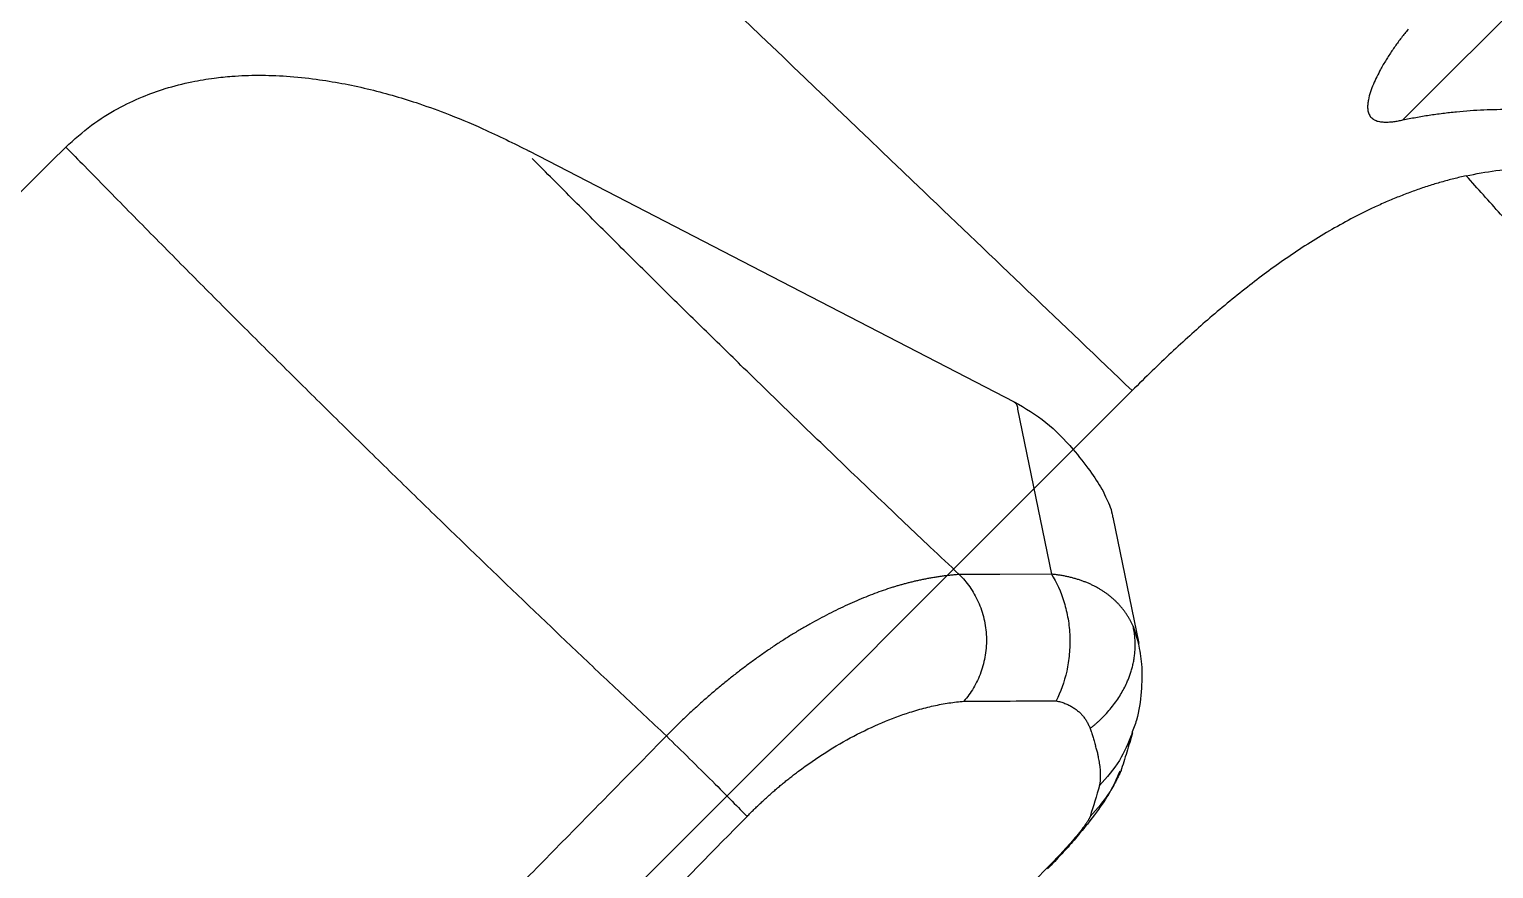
# Model space of a CAD drawing. Header units: inches. Extents: x 2 to 86, y -22 to 129.
# Drawn here: x 15.38 to 21.16, y 76.24 to 79.55 of the extents above; entities that cross this region are included whole.
import ezdxf

# ---------------------------------------------------------------- set-up
doc = ezdxf.new("R2010")
doc.units = ezdxf.units.IN
doc.header["$MEASUREMENT"] = 0
doc.layers.add('1', color=4, linetype='Continuous')
doc.layers.add('BDIM_CYAN', color=4, linetype='Continuous')

# ---------------------------------------------------------------- blocks, each defined once
blk = doc.blocks.new('2020 HS PILLOW')
at = {"layer": '1', "color": 2}
for p, q in [((5.8034, -0.0127), (5.8027, -0.0108)), ((6.7176, -0.4473), (6.6841, -0.3831)), ((6.9647, -0.8072), (6.6848, -0.3827)), ((6.9998, -1.374), (6.6345, -0.8199)), ((6.3581, -3.4563), (7.0118, -1.4041))]:
    blk.add_line(p, q, dxfattribs=at)
at = {"layer": '1', "color": 2, "flags": 128}
for points in [[(6.6345, -0.8199), (6.4903, -0.9631), (6.3769, -1.0757)], [(7.0128, -0.9158), (7.0115, -0.9091), (7.0014, -0.8843)]]:
    blk.add_lwpolyline(points, dxfattribs=at)
at = {"layer": '1', "color": 2}
for centre, radius, start, end in [((6.9822, -1.3984), 0.0302, 349.0452, 54.18478), ((-6.4245, -4.7294), 11.5018, 359.85643, 0.38366)]:
    blk.add_arc(centre, radius, start, end, dxfattribs=at)
for points, knots in [([(5.8034, -0.0127), (5.5758, -0.0117), (5.1207, -0.0097), (4.4379, -0.0073), (3.7551, -0.0052), (3.0724, -0.0034), (2.3896, -0.0021), (1.7069, -0.001), (1.0241, -0.0003), (0.3414, 0), (-0.3414, 0), (-1.0241, -0.0003), (-1.7069, -0.001), (-2.3896, -0.0021), (-3.0724, -0.0034), (-3.7551, -0.0052), (-4.4379, -0.0073), (-5.1207, -0.0097), (-5.5758, -0.0117), (-5.8034, -0.0127)], [0, 0, 0, 0, 0.058824, 0.117648, 0.176472, 0.235295, 0.294119, 0.352942, 0.411765, 0.470588, 0.529412, 0.588235, 0.647058, 0.705881, 0.764705, 0.823528, 0.882352, 0.941176, 1, 1, 1, 1]), ([(6.1885, -0.0492), (6.1855, -0.0484), (6.1549, -0.0401), (6.0816, -0.0268), (5.9794, -0.0157), (5.882, -0.0105), (5.8297, -0.0097), (5.8027, -0.0093)], [0, 0, 0, 0, 0.030763, 0.316842, 0.644882, 0.816686, 1, 1, 1, 1]), ([(6.067, -0.0362), (6.0663, -0.0359), (6.0649, -0.0352), (6.0623, -0.0341), (6.0594, -0.0331), (6.0561, -0.0321), (6.0524, -0.0311), (6.0484, -0.0301), (6.0441, -0.0291), (6.0393, -0.0282), (6.0285, -0.0261), (6.0091, -0.0232), (5.9768, -0.0197), (5.9394, -0.0168), (5.9057, -0.0151), (5.8791, -0.014), (5.8606, -0.0135), (5.8418, -0.0131), (5.8227, -0.0128), (5.8099, -0.0127), (5.8034, -0.0127)], [0, 0, 0, 0, 0.029153, 0.058134, 0.086978, 0.115718, 0.144392, 0.173033, 0.201679, 0.230364, 0.259125, 0.384793, 0.508272, 0.631196, 0.751677, 0.801642, 0.851147, 0.900501, 0.950016, 1, 1, 1, 1]), ([(6.067, -0.0362), (6.1092, -0.0379), (6.182, -0.0409), (6.2491, -0.0682), (6.2774, -0.0797)], [0, 0, 0, 0, 0.578974, 1, 1, 1, 1]), ([(6.2816, -0.0781), (6.2762, -0.0761), (6.2665, -0.0724), (6.2483, -0.0662), (6.2266, -0.0591), (6.2075, -0.0542), (6.1976, -0.0516)], [0, 0, 0, 0, 0.213766, 0.380662, 0.676501, 1, 1, 1, 1]), ([(6.1802, -0.0964), (6.1812, -0.0969), (6.1831, -0.098), (6.1862, -0.1), (6.1895, -0.1023), (6.1929, -0.1049), (6.1965, -0.1078), (6.2003, -0.1111), (6.2041, -0.1147), (6.2082, -0.1186), (6.2123, -0.1228), (6.2166, -0.1273), (6.2216, -0.1329), (6.2274, -0.1395), (6.2344, -0.148), (6.2413, -0.157), (6.2482, -0.1667), (6.2551, -0.1767), (6.2626, -0.1885), (6.2709, -0.2022), (6.2766, -0.2126), (6.2795, -0.2181)], [0, 0, 0, 0, 0.041363, 0.082794, 0.124315, 0.165946, 0.207707, 0.24961, 0.291671, 0.333906, 0.376328, 0.418938, 0.461737, 0.523475, 0.583383, 0.655331, 0.712067, 0.773227, 0.841567, 0.917123, 1, 1, 1, 1]), ([(6.4152, -0.1507), (6.3788, -0.1353), (6.3039, -0.1036), (6.2223, -0.0988), (6.1802, -0.0964)], [0, 0, 0, 0, 0.484915, 1, 1, 1, 1]), ([(6.419, -0.1512), (6.3955, -0.1385), (6.3485, -0.1131), (6.3018, -0.0889), (6.2784, -0.0768)], [0, 0, 0, 0, 0.499988, 1, 1, 1, 1]), ([(6.6843, -0.3849), (6.6686, -0.362), (6.6323, -0.3092), (6.5572, -0.2398), (6.4829, -0.182), (6.4317, -0.1596), (6.4146, -0.1521)], [0, 0, 0, 0, 0.230526, 0.532154, 0.843989, 1, 1, 1, 1]), ([(6.312, -0.2817), (6.3097, -0.2769), (6.305, -0.2671), (6.2972, -0.2517), (6.2887, -0.2353), (6.2827, -0.2239), (6.2795, -0.2181)], [0, 0, 0, 0, 0.223372, 0.464478, 0.723346, 1, 1, 1, 1]), ([(6.2946, -0.4535), (6.2963, -0.4509), (6.2996, -0.4458), (6.3041, -0.4379), (6.3082, -0.4301), (6.312, -0.4221), (6.3153, -0.4142), (6.3183, -0.4062), (6.3208, -0.3982), (6.323, -0.3902), (6.3248, -0.3821), (6.3261, -0.3739), (6.3273, -0.3637), (6.328, -0.3514), (6.3274, -0.337), (6.3256, -0.3229), (6.3224, -0.309), (6.318, -0.2952), (6.314, -0.2862), (6.312, -0.2817)], [0, 0, 0, 0, 0.047713, 0.095186, 0.142451, 0.189542, 0.236492, 0.283334, 0.330103, 0.376834, 0.423559, 0.470314, 0.517133, 0.600121, 0.681822, 0.762442, 0.842196, 0.921306, 1, 1, 1, 1]), ([(6.312, -0.2817), (6.316, -0.2812), (6.3238, -0.2803), (6.3353, -0.2793), (6.3464, -0.2785), (6.357, -0.278), (6.3671, -0.2777), (6.3841, -0.2775), (6.4073, -0.2782), (6.4461, -0.2817), (6.4917, -0.29), (6.5312, -0.3023), (6.5572, -0.3128), (6.5723, -0.3195), (6.5876, -0.3272), (6.6029, -0.3358), (6.6183, -0.3455), (6.6337, -0.3563), (6.6488, -0.3682), (6.6637, -0.3813), (6.6783, -0.3958), (6.6922, -0.4116), (6.7056, -0.4288), (6.7135, -0.441), (6.7176, -0.4473)], [0, 0, 0, 0, 0.023632, 0.046369, 0.068221, 0.089195, 0.1093, 0.128542, 0.191011, 0.249492, 0.36685, 0.47887, 0.513551, 0.54976, 0.58751, 0.626815, 0.667692, 0.71016, 0.75424, 0.799965, 0.847379, 0.896515, 0.947387, 1, 1, 1, 1]), ([(6.0368, -0.7096), (6.08, -0.6666), (6.1659, -0.5812), (6.2519, -0.4959), (6.2946, -0.4535)], [0, 0, 0, 0, 0.503161, 1, 1, 1, 1]), ([(6.6345, -0.8199), (6.6264, -0.7833), (6.6122, -0.7442), (6.5812, -0.6863), (6.5693, -0.6671), (6.5428, -0.6299), (6.5281, -0.6119), (6.4964, -0.5778), (6.4795, -0.5617), (6.4441, -0.5322), (6.4258, -0.5188), (6.3697, -0.4829), (6.3312, -0.4652), (6.2946, -0.4535)], [0, 0, 0, 0, 0.25, 0.25, 0.375, 0.375, 0.5, 0.5, 0.625, 0.625, 0.75, 0.75, 1, 1, 1, 1]), ([(6.7176, -0.4473), (6.7189, -0.4508), (6.7215, -0.458), (6.725, -0.4688), (6.7281, -0.4798), (6.7308, -0.4909), (6.7332, -0.5021), (6.7351, -0.5135), (6.7366, -0.5249), (6.7376, -0.5365), (6.7383, -0.5481), (6.7385, -0.5599), (6.7383, -0.5718), (6.7377, -0.5837), (6.7366, -0.5958), (6.735, -0.6079), (6.733, -0.6201), (6.7305, -0.6324), (6.7276, -0.6447), (6.7242, -0.6571), (6.7203, -0.6695), (6.7159, -0.682), (6.711, -0.6945), (6.7056, -0.7071), (6.6998, -0.7196), (6.6934, -0.7322), (6.6865, -0.7448), (6.6792, -0.7574), (6.6713, -0.7699), (6.6629, -0.7825), (6.654, -0.795), (6.6446, -0.8075), (6.6379, -0.8157), (6.6345, -0.8199)], [0, 0, 0, 0, 0.029325, 0.058829, 0.088513, 0.118379, 0.148429, 0.178665, 0.209089, 0.239703, 0.270509, 0.301508, 0.332702, 0.364093, 0.395683, 0.427473, 0.459465, 0.49166, 0.52406, 0.556667, 0.589482, 0.622506, 0.655742, 0.689189, 0.722851, 0.756728, 0.790821, 0.825132, 0.859663, 0.894413, 0.929386, 0.964581, 1, 1, 1, 1]), ([(5.1105, -0.9929), (5.117, -0.993), (5.1299, -0.9931), (5.1493, -0.993), (5.1687, -0.9927), (5.1881, -0.9922), (5.2074, -0.9915), (5.2267, -0.9906), (5.246, -0.9894), (5.2653, -0.9881), (5.2845, -0.9865), (5.3038, -0.9847), (5.323, -0.9827), (5.3421, -0.9805), (5.3613, -0.9781), (5.4179, -0.9703), (5.5108, -0.9534), (5.6341, -0.9206), (5.7503, -0.8793), (5.8316, -0.8419), (5.8842, -0.8137), (5.9122, -0.7977), (5.9392, -0.7811), (5.9652, -0.764), (5.9901, -0.7464), (6.0141, -0.7283), (6.0292, -0.7158), (6.0368, -0.7096)], [0, 0, 0, 0, 0.017344, 0.034677, 0.052006, 0.069339, 0.086682, 0.104043, 0.121428, 0.138844, 0.156298, 0.173796, 0.191346, 0.208954, 0.226626, 0.244369, 0.366423, 0.490446, 0.615395, 0.741843, 0.778648, 0.815411, 0.852172, 0.888971, 0.925849, 0.962846, 1, 1, 1, 1]), ([(6.3769, -1.0757), (6.377, -1.055), (6.3752, -1.0336), (6.3676, -0.9902), (6.3616, -0.9683), (6.3453, -0.925), (6.3349, -0.9037), (6.3099, -0.8632), (6.2953, -0.844), (6.2625, -0.8087), (6.2444, -0.7926), (6.2057, -0.7647), (6.1852, -0.7527), (6.1432, -0.7331), (6.1217, -0.7255), (6.0788, -0.7146), (6.0575, -0.7112), (6.0368, -0.7096)], [0, 0, 0, 0, 0.125, 0.125, 0.25, 0.25, 0.375, 0.375, 0.5, 0.5, 0.625, 0.625, 0.75, 0.75, 0.875, 0.875, 1, 1, 1, 1]), ([(7.0014, -0.8843), (6.994, -0.8617), (6.9855, -0.8353), (6.9664, -0.8113), (6.9637, -0.8079)], [0, 0, 0, 0, 0.858498, 1, 1, 1, 1]), ([(7.0435, -1.1087), (7.0396, -1.0712), (7.0316, -0.9957), (7.0191, -0.9426), (7.0128, -0.9158)], [0, 0, 0, 0, 0.49633, 1, 1, 1, 1]), ([(-5.1105, -0.9929), (-5.0125, -0.992), (-4.8162, -0.9901), (-4.5213, -0.9874), (-4.2256, -0.9849), (-3.929, -0.9826), (-3.6317, -0.9804), (-3.3335, -0.9784), (-3.0345, -0.9766), (-2.7347, -0.9749), (-2.4341, -0.9734), (-2.1327, -0.9721), (-1.8304, -0.9709), (-1.5274, -0.9699), (-1.2235, -0.9691), (-0.9188, -0.9685), (-0.6132, -0.968), (-0.3069, -0.9677), (0.0908, -0.9676), (0.5785, -0.9679), (1.1551, -0.9689), (1.7288, -0.9705), (2.2996, -0.9727), (2.8674, -0.9755), (3.4323, -0.979), (3.9943, -0.983), (4.5534, -0.9876), (4.9251, -0.9912), (5.1105, -0.9929)], [0, 0, 0, 0, 0.028776, 0.057631, 0.086566, 0.11558, 0.144673, 0.173846, 0.203098, 0.232429, 0.26184, 0.291331, 0.320902, 0.350552, 0.380282, 0.410091, 0.439981, 0.46995, 0.5, 0.556693, 0.613101, 0.669223, 0.725062, 0.780616, 0.835887, 0.890874, 0.945579, 1, 1, 1, 1]), ([(5.1101, -1.4421), (5.1106, -1.4005), (5.1111, -1.3571), (5.1117, -1.2706), (5.1118, -1.2277), (5.1119, -1.1472), (5.1118, -1.1098), (5.1113, -1.0441), (5.111, -1.0158), (5.1105, -0.9929)], [0, 0, 0, 0, 0.25, 0.25, 0.5, 0.5, 0.75, 0.75, 1, 1, 1, 1]), ([(6.3769, -1.0757), (6.3726, -1.0795), (6.364, -1.0869), (6.3508, -1.0978), (6.3376, -1.1084), (6.3242, -1.1188), (6.3108, -1.1288), (6.2973, -1.1386), (6.2838, -1.148), (6.2704, -1.1572), (6.2569, -1.1661), (6.2436, -1.1747), (6.2303, -1.1831), (6.217, -1.1911), (6.2039, -1.1988), (6.191, -1.2063), (6.1781, -1.2135), (6.1654, -1.2204), (6.1361, -1.2359), (6.088, -1.2592), (6.018, -1.289), (5.943, -1.3168), (5.8771, -1.3382), (5.8224, -1.3541), (5.7807, -1.3653), (5.7384, -1.3757), (5.6954, -1.3854), (5.6519, -1.3943), (5.6078, -1.4024), (5.5634, -1.4099), (5.5185, -1.4165), (5.4734, -1.4224), (5.4281, -1.4275), (5.3826, -1.4319), (5.3371, -1.4355), (5.2915, -1.4384), (5.246, -1.4404), (5.2006, -1.4418), (5.1554, -1.4424), (5.1253, -1.4421), (5.1103, -1.442)], [0, 0, 0, 0, 0.016918, 0.033551, 0.049895, 0.065946, 0.081698, 0.097147, 0.11229, 0.127123, 0.141642, 0.155843, 0.169723, 0.18328, 0.196511, 0.209412, 0.221981, 0.234217, 0.246116, 0.305779, 0.366313, 0.427658, 0.489743, 0.520676, 0.551541, 0.58233, 0.613033, 0.643639, 0.674138, 0.704522, 0.734779, 0.764902, 0.794881, 0.824706, 0.85437, 0.883864, 0.913181, 0.942313, 0.971255, 1, 1, 1, 1]), ([(6.3769, -1.0757), (6.3754, -1.1281), (6.3725, -1.2262), (6.3672, -1.4225), (6.3614, -1.6644), (6.3556, -1.9585), (6.3515, -2.2327), (6.3486, -2.4872), (6.3467, -2.7219), (6.3457, -2.9566), (6.3454, -3.1914), (6.3459, -3.3478), (6.3461, -3.4261)], [0, 0, 0, 0, 0.066712, 0.125013, 0.250008, 0.374939, 0.500001, 0.599859, 0.699783, 0.799778, 0.899849, 1, 1, 1, 1]), ([(7.0119, -1.4038), (7.0245, -1.3554), (7.0499, -1.258), (7.0456, -1.1585), (7.0435, -1.1085)], [0, 0, 0, 0, 0.497537, 1, 1, 1, 1]), ([(5.1101, -1.4421), (5.0128, -1.4412), (4.8181, -1.4394), (4.5261, -1.4369), (4.2341, -1.4345), (3.9421, -1.4324), (3.6501, -1.4303), (3.3581, -1.4285), (3.0661, -1.4267), (2.7741, -1.4252), (2.4821, -1.4238), (2.1901, -1.4225), (1.8981, -1.4214), (1.606, -1.4205), (1.314, -1.4197), (1.022, -1.4191), (0.73, -1.4186), (0.438, -1.4183), (0.146, -1.4182), (-0.146, -1.4182), (-0.438, -1.4183), (-0.73, -1.4186), (-1.022, -1.4191), (-1.314, -1.4197), (-1.606, -1.4205), (-1.8981, -1.4214), (-2.1901, -1.4225), (-2.4821, -1.4238), (-2.7741, -1.4252), (-3.0661, -1.4267), (-3.3581, -1.4285), (-3.6501, -1.4303), (-3.9421, -1.4324), (-4.2341, -1.4345), (-4.5261, -1.4369), (-4.8181, -1.4394), (-5.0128, -1.4412), (-5.1101, -1.4421)], [0, 0, 0, 0, 0.028576, 0.05715, 0.085725, 0.114298, 0.142871, 0.171443, 0.200015, 0.228587, 0.257158, 0.285728, 0.314298, 0.342868, 0.371438, 0.400008, 0.428577, 0.457146, 0.485715, 0.514285, 0.542854, 0.571423, 0.599992, 0.628562, 0.657132, 0.685702, 0.714272, 0.742842, 0.771413, 0.799985, 0.828557, 0.857129, 0.885702, 0.914275, 0.94285, 0.971424, 1, 1, 1, 1]), ([(5.077, -4.6524), (5.0765, -4.6111), (5.0756, -4.5287), (5.0745, -4.405), (5.0736, -4.2813), (5.0729, -4.1577), (5.0724, -4.034), (5.0721, -3.9103), (5.072, -3.7867), (5.0721, -3.6631), (5.0724, -3.5395), (5.073, -3.4159), (5.0737, -3.2923), (5.0747, -3.1687), (5.0759, -3.0452), (5.0772, -2.9217), (5.0788, -2.7982), (5.0806, -2.6747), (5.0826, -2.5513), (5.0849, -2.4279), (5.0873, -2.3045), (5.0899, -2.1812), (5.0928, -2.0579), (5.0958, -1.9347), (5.0991, -1.8115), (5.1025, -1.6883), (5.1062, -1.5652), (5.1088, -1.4831), (5.1101, -1.4421)], [0, 0, 0, 0, 0.038705, 0.0773915, 0.1160594, 0.1547086, 0.1933388, 0.2319501, 0.2705422, 0.3091151, 0.3476687, 0.3862027, 0.4247171, 0.4632118, 0.5016866, 0.5401414, 0.5785762, 0.6169907, 0.6553849, 0.6937587, 0.732112, 0.7704445, 0.8087563, 0.8470473, 0.8853172, 0.923566, 0.9617937, 1, 1, 1, 1]), ([(5.0772, -4.7582), (5.1219, -4.756), (5.2071, -4.7518), (5.3257, -4.724), (5.4281, -4.688), (5.5227, -4.6434), (5.6069, -4.5932), (5.6794, -4.5413), (5.7475, -4.4859), (5.8174, -4.4209), (5.8932, -4.3395), (5.9627, -4.2538), (6.0257, -4.1666), (6.0811, -4.0811), (6.132, -3.9941), (6.1819, -3.8996), (6.2363, -3.7845), (6.2984, -3.6349), (6.3368, -3.5199), (6.3582, -3.4559)], [0, 0, 0, 0, 0.066168, 0.126124, 0.180035, 0.227981, 0.282801, 0.327814, 0.363349, 0.416631, 0.473636, 0.534326, 0.58729, 0.640562, 0.693101, 0.744982, 0.808308, 0.893382, 1, 1, 1, 1]), ([(-5.0772, -4.7582), (-3.4112, -4.7633), (-0.0264, -4.7735), (3.3584, -4.7634), (5.0772, -4.7582)], [0, 0, 0, 0, 0.492188, 1, 1, 1, 1])]:
    blk.add_open_spline(points, degree=3, knots=knots, dxfattribs=at)
blk.add_open_spline([(6.1802, -0.0964), (6.1425, -0.0759), (6.1047, -0.0559), (6.067, -0.0362)], degree=3, dxfattribs=at)
blk = doc.blocks.new('2020 RHYTHM')
at = {"layer": 'BDIM_CYAN', "color": 3}
for p, q in [((21.1797, 80.9641), (18.4633, 78.2478)), ((18.4633, 78.2478), (18.4236, 78.208)), ((17.3565, 77.1409), (14.9771, 74.7617))]:
    blk.add_line(p, q, dxfattribs=at)
for points, knots in [([(17.3565, 77.1409), (17.0826, 77.4026), (16.3523, 78.1004), (15.3825, 79.0276), (14.4466, 79.922), (13.7275, 80.6094), (13.248, 81.0676), (13.0082, 81.2967)], [0, 0, 0, 0, 0.188931, 0.503809, 0.669205, 0.834607, 1, 1, 1, 1]), ([(18.4444, 78.5655), (18.4399, 78.56), (18.431, 78.5491), (18.418, 78.5323), (18.4053, 78.5153), (18.3929, 78.498), (18.3809, 78.4805), (18.3691, 78.4626), (18.3577, 78.4445), (18.3467, 78.4261), (18.3343, 78.4043), (18.3211, 78.3787), (18.3076, 78.3492), (18.2958, 78.319), (18.2886, 78.293), (18.2852, 78.2719), (18.2846, 78.2559), (18.2864, 78.24), (18.2923, 78.225), (18.3036, 78.213), (18.3184, 78.2046), (18.3355, 78.2005), (18.3531, 78.1994), (18.3709, 78.1998), (18.3886, 78.2016), (18.4061, 78.2044), (18.4178, 78.2068), (18.4236, 78.208)], [0, 0, 0, 0, 0.0416515, 0.0832403, 0.1247742, 0.1662651, 0.207738, 0.2492204, 0.2907339, 0.3322795, 0.373859, 0.4363101, 0.4989205, 0.5616574, 0.6241842, 0.6554678, 0.6868876, 0.7184707, 0.7495193, 0.7807032, 0.8121489, 0.843433, 0.8749618, 0.9063024, 0.937495, 0.9687101, 1, 1, 1, 1]), ([(18.4236, 78.208), (18.4321, 78.2098), (18.4492, 78.2134), (18.4751, 78.2183), (18.5012, 78.2229), (18.5276, 78.2272), (18.5542, 78.2311), (18.5811, 78.2346), (18.6082, 78.2378), (18.6441, 78.2416), (18.6891, 78.2454), (18.7423, 78.2484), (18.7965, 78.2501), (18.8326, 78.2503), (18.8514, 78.2505)], [0, 0, 0, 0, 0.060694, 0.121807, 0.183352, 0.24534, 0.307784, 0.370695, 0.434085, 0.497964, 0.622271, 0.748165, 0.869036, 1, 1, 1, 1]), ([(18.6737, 77.9876), (18.7125, 77.996), (18.7908, 78.0098), (18.8896, 78.0191), (18.9591, 78.0213), (18.9987, 78.0213), (19.0384, 78.0213), (19.088, 78.0213), (19.1277, 78.0213), (19.1476, 78.0213)], [0, 0, 0, 0, 0.25, 0.5, 0.625, 0.6875, 0.75, 0.875, 1, 1, 1, 1]), ([(18.6737, 77.9876), (18.6655, 77.9858), (18.649, 77.9821), (18.6244, 77.9761), (18.5997, 77.9697), (18.5751, 77.9629), (18.5504, 77.9556), (18.5257, 77.9479), (18.501, 77.9398), (18.4762, 77.9313), (18.4515, 77.9223), (18.4267, 77.9129), (18.402, 77.9031), (18.3772, 77.8929), (18.3524, 77.8822), (18.3276, 77.8711), (18.2827, 77.8503), (18.2176, 77.8177), (18.1328, 77.7706), (18.0476, 77.7185), (17.9388, 77.6462), (17.8057, 77.5476), (17.6808, 77.444), (17.582, 77.3564), (17.5093, 77.2893), (17.4335, 77.2172), (17.3826, 77.1668), (17.3565, 77.1409)], [0, 0, 0, 0, 0.015907, 0.031885, 0.047937, 0.064068, 0.080281, 0.09658, 0.112967, 0.129447, 0.146023, 0.162698, 0.179474, 0.196356, 0.213346, 0.230448, 0.247665, 0.306971, 0.368015, 0.430883, 0.495658, 0.614978, 0.743611, 0.802299, 0.864603, 0.930509, 1, 1, 1, 1])]:
    blk.add_open_spline(points, degree=3, knots=knots, dxfattribs=at)
blk.add_open_spline([(18.9451, 77.6855), (18.8998, 77.7359), (18.8093, 77.8367), (18.7189, 77.9373), (18.6737, 77.9876)], degree=3, dxfattribs=at)
at = {"layer": '1', "color": 3, "xscale": -0.9999999999999998, "rotation": 225}
blk.add_blockref('2020 HS PILLOW', (12.9264, 71.146), dxfattribs=at)

msp = doc.modelspace()

# ---------------------------------------------------------------- block references
msp.add_blockref('2020 RHYTHM', (2.3733, 0.9854))

doc.saveas('drawing.dxf')
